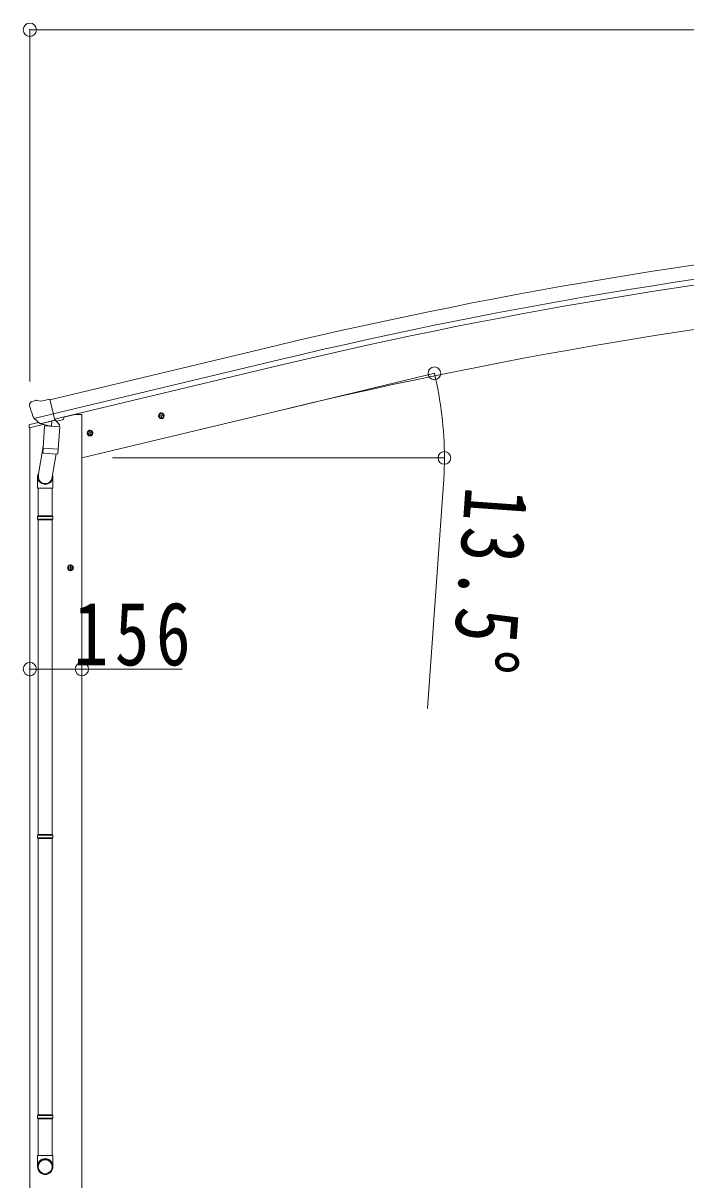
# Model space of a CAD drawing. Units: millimetres at full size, sheet at 1:40; details may follow other scales. Extents: x -11181 to 11305, y -7804 to 7716.
# Drawn here: x -8568 to -6582, y -4494 to -1025 of the extents above; entities that cross this region are included whole.
import ezdxf

# ---------------------------------------------------------------- set-up
doc = ezdxf.new("R2010")
doc.units = ezdxf.units.MM
doc.header["$LTSCALE"] = 40
doc.header["$PDMODE"] = 32
doc.header["$PDSIZE"] = 40
for name, color, linetype, lineweight in [('0-1_本体', 4, 'Continuous', 9), ('0-2_部品', 7, 'Continuous', 9), ('0-A_寸法', 6, 'Continuous', 9)]:
    doc.layers.add(name, color=color, linetype=linetype, lineweight=lineweight)
doc.styles.add('ＭＳ ゴシック', font='')
doc.styles.get('ＭＳ ゴシック').set_extended_font_data('MS Gothic')

msp = doc.modelspace()

# ---------------------------------------------------------------- linework, layer by layer
at = {"layer": '0-1_本体'}
for p, q in [((-8487.44, -2154.54), (-7811.75, -1992.58)), ((-8477.36, -2196.51), (-7801.69, -2034.56)), ((-8473.43, -2212.88), (-7797.77, -2050.93)), ((-8391.96, -2328.76), (-7781.15, -2182.12)), ((-8391.62, -2198.76), (-8391.62, -5078.76)), ((-8547.62, -2237.73), (-8547.62, -5078.76))]:
    msp.add_line(p, q, dxfattribs=at)
msp.add_lwpolyline([(-8391.62, -2198.76), (-8411.62, -2198.76), (-8445.47, -2206.89)], dxfattribs=at)
for centre, radius, start, end in [((-4439, -16063.84), 14469.82, 94.97901, 103.47901), ((-4439, -16063.84), 14426.65, 94.97901, 103.47901), ((-4439, -16063.84), 14409.82, 94.97901, 103.47901), ((-4421.58, -16176.94), 14392.42, 95.00113, 103.49889)]:
    msp.add_arc(centre, radius, start, end, dxfattribs=at)
at = {"layer": '0-2_部品'}
for p, q in [((-8548.89, -2170.13), (-8548.62, -2171.28)), ((-8548.89, -2170.13), (-8548.62, -2171.28)), ((-8544.68, -2161.56), (-8548.53, -2167.85)), ((-8544.68, -2161.56), (-8548.53, -2167.85)), ((-8541.58, -2159.31), (-8528.4, -2156.14)), ((-8541.58, -2159.31), (-8528.4, -2156.14)), ((-8513.84, -2158.82), (-8527.1, -2156.12)), ((-8513.84, -2158.82), (-8527.1, -2156.12)), ((-8513.84, -2158.82), (-8487.91, -2152.59)), ((-8513.84, -2158.82), (-8487.91, -2152.59)), ((-8534.84, -2210.44), (-8477.33, -2196.63)), ((-8534.84, -2210.44), (-8477.33, -2196.63)), ((-8517.99, -2225.35), (-8534.37, -2210.86)), ((-8517.99, -2225.35), (-8534.37, -2210.86)), ((-8512.91, -2225.44), (-8476.21, -2216.63)), ((-8512.91, -2225.44), (-8476.21, -2216.63)), ((-8482.16, -2218.46), (-8483.18, -2233.06)), ((-8482.16, -2218.46), (-8483.18, -2233.06)), ((-8476.21, -2216.63), (-8474.68, -2216.27)), ((-8476.21, -2216.63), (-8474.68, -2216.27)), ((-8473.13, -2214.16), (-8472.18, -2214.23)), ((-8473.13, -2214.16), (-8472.18, -2214.23)), ((-8472.18, -2214.23), (-8458.87, -2229.54)), ((-8472.18, -2214.23), (-8458.87, -2229.54)), ((-8468.19, -2218.82), (-8449.3, -2214.29)), ((-8468.19, -2218.82), (-8449.3, -2214.29)), ((-8445.47, -2206.11), (-8445.47, -2209.42)), ((-8445.47, -2206.11), (-8445.47, -2209.42)), ((-8163.16, -2204.83), (-8143.71, -2200.16)), ((-8163.16, -2204.83), (-8143.71, -2200.16)), ((-8158.6, -2197.05), (-8160.73, -2204.24)), ((-8158.6, -2197.05), (-8160.73, -2204.24)), ((-8151.3, -2195.29), (-8158.6, -2197.05)), ((-8151.3, -2195.29), (-8158.6, -2197.05)), ((-8151.1, -2212.21), (-8155.77, -2192.77)), ((-8151.1, -2212.21), (-8155.77, -2192.77)), ((-8146.13, -2200.74), (-8151.3, -2195.29)), ((-8146.13, -2200.74), (-8151.3, -2195.29)), ((-8148.27, -2207.94), (-8146.13, -2200.74)), ((-8148.27, -2207.94), (-8146.13, -2200.74)), ((-8550.02, -2238.47), (-8507.32, -2228.21)), ((-8550.02, -2238.47), (-8507.32, -2228.21)), ((-8550.02, -2231.58), (-8550.02, -2238.47)), ((-8550.02, -2231.58), (-8550.02, -2238.47)), ((-8521.52, -2222.37), (-8547.72, -2228.66)), ((-8521.52, -2222.37), (-8547.72, -2228.66)), ((-8515.28, -2225.92), (-8507.76, -2224.11)), ((-8515.28, -2225.92), (-8507.76, -2224.11)), ((-8514.44, -2225.81), (-8512.91, -2225.44)), ((-8514.44, -2225.81), (-8512.91, -2225.44)), ((-8511.07, -2225.67), (-8511.13, -2226.41)), ((-8511.07, -2225.67), (-8511.13, -2226.41)), ((-8510.37, -2227.45), (-8484.56, -2233.89)), ((-8510.37, -2227.45), (-8484.56, -2233.89)), ((-8503.45, -2232.8), (-8508.13, -2299.64)), ((-8503.45, -2232.8), (-8508.13, -2299.64)), ((-8457.77, -2236), (-8503.45, -2232.8)), ((-8457.77, -2236), (-8503.45, -2232.8)), ((-8501.68, -2229.62), (-8501.91, -2232.91)), ((-8501.68, -2229.62), (-8501.91, -2232.91)), ((-8462.44, -2302.83), (-8457.77, -2236)), ((-8462.44, -2302.83), (-8457.77, -2236)), ((-8458.87, -2229.54), (-8459.31, -2235.89)), ((-8458.87, -2229.54), (-8459.31, -2235.89)), ((-8376.98, -2256.57), (-8357.54, -2251.91)), ((-8376.98, -2256.57), (-8357.54, -2251.91)), ((-8372.43, -2248.8), (-8374.56, -2255.99)), ((-8372.43, -2248.8), (-8374.56, -2255.99)), ((-8365.13, -2247.04), (-8372.43, -2248.8)), ((-8365.13, -2247.04), (-8372.43, -2248.8)), ((-8364.93, -2263.96), (-8369.59, -2244.52)), ((-8364.93, -2263.96), (-8369.59, -2244.52)), ((-8359.96, -2252.49), (-8365.13, -2247.04)), ((-8359.96, -2252.49), (-8365.13, -2247.04)), ((-8362.09, -2259.68), (-8359.96, -2252.49)), ((-8362.09, -2259.68), (-8359.96, -2252.49)), ((-8507.79, -2294.75), (-8522.31, -2382.52)), ((-8507.79, -2294.75), (-8522.31, -2382.52)), ((-8508.99, -2312.1), (-8508.11, -2299.64)), ((-8508.99, -2312.1), (-8508.11, -2299.64)), ((-8508.59, -2313.46), (-8508.59, -2313.46)), ((-8508.59, -2313.46), (-8508.59, -2313.46)), ((-8462.44, -2302.83), (-8508.13, -2299.64)), ((-8462.44, -2302.83), (-8508.13, -2299.64)), ((-8507.14, -2314.24), (-8465.45, -2317.16)), ((-8507.14, -2314.24), (-8465.45, -2317.16)), ((-8468.96, -2316.91), (-8481.61, -2391.84)), ((-8468.96, -2316.91), (-8481.61, -2391.84)), ((-8462.45, -2302.83), (-8463.34, -2315.53)), ((-8462.45, -2302.83), (-8463.34, -2315.53)), ((-8524.46, -2419.68), (-8524.46, -2385.33)), ((-8524.46, -2419.68), (-8524.46, -2385.33)), ((-8478.46, -2385.03), (-8478.46, -2419.68)), ((-8478.46, -2385.03), (-8478.46, -2419.68)), ((-8478.46, -2419.68), (-8524.46, -2419.68)), ((-8478.46, -2419.68), (-8524.46, -2419.68)), ((-8522.46, -2419.68), (-8522.46, -2502.2)), ((-8522.46, -2419.68), (-8522.46, -2502.2)), ((-8480.46, -2419.68), (-8480.46, -2502.2)), ((-8480.46, -2419.68), (-8480.46, -2502.2)), ((-8524.46, -2504.2), (-8523.46, -2502.2)), ((-8524.46, -2504.2), (-8523.46, -2502.2)), ((-8478.46, -2504.2), (-8524.46, -2504.2)), ((-8478.46, -2504.2), (-8524.46, -2504.2)), ((-8478.46, -2512.2), (-8524.46, -2512.2)), ((-8478.46, -2512.2), (-8524.46, -2512.2)), ((-8479.46, -2502.2), (-8523.46, -2502.2)), ((-8479.46, -2502.2), (-8523.46, -2502.2)), ((-8479.46, -2514.2), (-8523.46, -2514.2)), ((-8479.46, -2514.2), (-8523.46, -2514.2)), ((-8522.46, -2514.2), (-8522.46, -3458.39)), ((-8522.46, -2514.2), (-8522.46, -3458.39)), ((-8480.46, -2514.2), (-8480.46, -3458.39)), ((-8480.46, -2514.2), (-8480.46, -3458.39)), ((-8478.46, -2504.2), (-8479.46, -2502.2)), ((-8478.46, -2504.2), (-8479.46, -2502.2)), ((-8478.46, -2512.2), (-8479.46, -2514.2)), ((-8478.46, -2512.2), (-8479.46, -2514.2)), ((-8478.46, -2504.2), (-8478.46, -2512.2)), ((-8478.46, -2504.2), (-8478.46, -2512.2)), ((-8415.96, -2658.26), (-8435.96, -2658.26)), ((-8415.96, -2658.26), (-8435.96, -2658.26)), ((-8425.96, -2650.76), (-8432.46, -2654.51)), ((-8425.96, -2650.76), (-8432.46, -2654.51)), ((-8432.46, -2654.51), (-8432.46, -2662.02)), ((-8432.46, -2654.51), (-8432.46, -2662.02)), ((-8432.46, -2662.02), (-8425.96, -2665.77)), ((-8432.46, -2662.02), (-8425.96, -2665.77)), ((-8425.96, -2668.26), (-8425.96, -2648.26)), ((-8425.96, -2668.26), (-8425.96, -2648.26)), ((-8419.46, -2654.51), (-8425.96, -2650.76)), ((-8419.46, -2654.51), (-8425.96, -2650.76)), ((-8524.46, -3460.39), (-8523.46, -3458.39)), ((-8524.46, -3460.39), (-8523.46, -3458.39)), ((-8478.46, -3460.39), (-8524.46, -3460.39)), ((-8478.46, -3460.39), (-8524.46, -3460.39)), ((-8478.46, -3468.39), (-8524.46, -3468.39)), ((-8478.46, -3468.39), (-8524.46, -3468.39)), ((-8479.46, -3458.39), (-8523.46, -3458.39)), ((-8479.46, -3458.39), (-8523.46, -3458.39)), ((-8478.46, -3460.39), (-8479.46, -3458.39)), ((-8478.46, -3460.39), (-8479.46, -3458.39)), ((-8478.46, -3468.39), (-8479.46, -3470.39)), ((-8478.46, -3468.39), (-8479.46, -3470.39)), ((-8478.46, -3460.39), (-8478.46, -3468.39)), ((-8478.46, -3460.39), (-8478.46, -3468.39)), ((-8479.46, -3470.39), (-8523.46, -3470.39)), ((-8479.46, -3470.39), (-8523.46, -3470.39)), ((-8522.46, -3470.39), (-8522.46, -4298.32)), ((-8522.46, -3470.39), (-8522.46, -4298.32)), ((-8480.46, -3470.39), (-8480.46, -4298.32)), ((-8480.46, -3470.39), (-8480.46, -4298.32)), ((-8524.46, -4300.32), (-8523.46, -4298.32)), ((-8524.46, -4300.32), (-8523.46, -4298.32)), ((-8478.46, -4300.32), (-8524.46, -4300.32)), ((-8478.46, -4300.32), (-8524.46, -4300.32)), ((-8479.46, -4298.32), (-8523.46, -4298.32)), ((-8479.46, -4298.32), (-8523.46, -4298.32)), ((-8478.46, -4300.32), (-8479.46, -4298.32)), ((-8478.46, -4300.32), (-8479.46, -4298.32)), ((-8478.46, -4300.32), (-8478.46, -4308.32)), ((-8478.46, -4300.32), (-8478.46, -4308.32)), ((-8478.46, -4308.32), (-8524.46, -4308.32)), ((-8478.46, -4308.32), (-8524.46, -4308.32)), ((-8479.46, -4310.32), (-8523.46, -4310.32)), ((-8479.46, -4310.32), (-8523.46, -4310.32)), ((-8522.46, -4310.32), (-8522.46, -4420.32)), ((-8522.46, -4310.32), (-8522.46, -4420.32)), ((-8480.46, -4310.32), (-8480.46, -4420.32)), ((-8480.46, -4310.32), (-8480.46, -4420.32)), ((-8478.46, -4308.32), (-8479.46, -4310.32)), ((-8478.46, -4308.32), (-8479.46, -4310.32)), ((-8524.46, -4454.46), (-8524.46, -4420.32)), ((-8478.46, -4420.32), (-8524.46, -4420.32)), ((-8524.46, -4454.46), (-8524.46, -4420.32)), ((-8478.46, -4420.32), (-8524.46, -4420.32)), ((-8478.46, -4454.46), (-8478.46, -4420.32)), ((-8478.46, -4454.46), (-8478.46, -4420.32))]:
    msp.add_line(p, q, dxfattribs=at)
for points in [[(-8482.48, -2218.04), (-8472.75, -2215.71), (-8487.91, -2152.59)], [(-8482.48, -2218.04), (-8472.75, -2215.71), (-8487.91, -2152.59)], [(-8535.11, -2209.86), (-8534.53, -2210.71), (-8534.37, -2210.86)], [(-8535.11, -2209.86), (-8534.53, -2210.71), (-8534.37, -2210.86)], [(-8482.48, -2218.04), (-8482.71, -2218.19), (-8507.48, -2224.14), (-8507.76, -2224.11)], [(-8482.48, -2218.04), (-8482.71, -2218.19), (-8507.48, -2224.14), (-8507.76, -2224.11)], [(-8160.73, -2204.24), (-8155.56, -2209.69), (-8148.27, -2207.94)], [(-8160.73, -2204.24), (-8155.56, -2209.69), (-8148.27, -2207.94)], [(-8374.56, -2255.99), (-8369.39, -2261.44), (-8362.09, -2259.68)], [(-8374.56, -2255.99), (-8369.39, -2261.44), (-8362.09, -2259.68)], [(-8524.46, -2504.2), (-8524.46, -2512.2), (-8523.46, -2514.2)], [(-8524.46, -2504.2), (-8524.46, -2512.2), (-8523.46, -2514.2)], [(-8425.96, -2665.77), (-8419.46, -2662.02), (-8419.46, -2654.51)], [(-8425.96, -2665.77), (-8419.46, -2662.02), (-8419.46, -2654.51)], [(-8524.46, -3460.39), (-8524.46, -3468.39), (-8523.46, -3470.39)], [(-8524.46, -3460.39), (-8524.46, -3468.39), (-8523.46, -3470.39)], [(-8524.46, -4300.32), (-8524.46, -4308.32), (-8523.46, -4310.32)], [(-8524.46, -4300.32), (-8524.46, -4308.32), (-8523.46, -4310.32)]]:
    msp.add_lwpolyline(points, dxfattribs=at)
for centre, radius in [((-8153.43, -2202.49), 8.5), ((-8153.43, -2202.49), 8.5), ((-8153.43, -2202.49), 7.7), ((-8153.43, -2202.49), 7.7), ((-8153.43, -2202.49), 6.5), ((-8153.43, -2202.49), 6.5), ((-8367.26, -2254.24), 8.5), ((-8367.26, -2254.24), 8.5), ((-8367.26, -2254.24), 7.7), ((-8367.26, -2254.24), 7.7), ((-8367.26, -2254.24), 6.5), ((-8367.26, -2254.24), 6.5), ((-8425.96, -2658.26), 8.5), ((-8425.96, -2658.26), 8.5), ((-8425.96, -2658.26), 7.7), ((-8425.96, -2658.26), 7.7), ((-8425.96, -2658.26), 6.5), ((-8425.96, -2658.26), 6.5)]:
    msp.add_circle(centre, radius, dxfattribs=at)
for centre, radius, start, end in [((-8351.81, -2124.03), 202.4, 193.5, 205.09125), ((-8351.81, -2124.03), 202.4, 193.5, 205.09125), ((-8540.41, -2164.17), 5, 103.5, 148.5), ((-8540.41, -2164.17), 5, 103.5, 148.5), ((-8527.7, -2159.06), 3, 78.5, 103.5), ((-8527.7, -2159.06), 3, 78.5, 103.5), ((-8481.56, -2218.54), 0.604, 100.59842, 172.20595), ((-8481.56, -2218.54), 0.604, 100.59842, 172.20595), ((-8474.8, -2215.78), 0.5, 283.5, 318.76246), ((-8474.8, -2215.78), 0.5, 283.5, 318.76246), ((-8450.47, -2209.42), 5, 283.5, 0), ((-8450.47, -2209.42), 5, 283.5, 0), ((-8547.02, -2231.58), 3, 103.5, 180), ((-8547.02, -2231.58), 3, 103.5, 180), ((-8514.56, -2225.33), 0.5, 248.23754, 283.5), ((-8514.56, -2225.33), 0.5, 248.23754, 283.5), ((-8511.57, -2225.64), 0.5, 356, 103.5), ((-8511.57, -2225.64), 0.5, 356, 103.5), ((-8510.13, -2226.48), 1, 176, 256), ((-8510.13, -2226.48), 1, 176, 256), ((-8484.2, -2232.92), 1.03, 250.03897, 351.96569), ((-8484.2, -2232.92), 1.03, 250.03897, 351.96569), ((-8507.05, -2312.28), 1.95, 175.04017, 217.47766), ((-8507.05, -2312.28), 1.95, 175.04017, 217.47766), ((-8507, -2312.25), 2, 217.40962, 266), ((-8507, -2312.25), 2, 217.40962, 266), ((-8465.31, -2315.16), 2, 266, 349.46843), ((-8465.31, -2315.16), 2, 266, 349.46843)]:
    msp.add_arc(centre, radius, start, end, dxfattribs=at)
for centre, major_axis, ratio, start_param, end_param in [((-8545.97, -2169.42), (-1.57, -2.57), 0.99628, 4.712389, 5.4996506), ((-8545.97, -2169.42), (-1.57, -2.57), 0.99628, 4.712389, 5.4996506), ((-8516, -2223.09), (-0.73, -2.92), 0.997631, 5.8041905, 6.6006116), ((-8516, -2223.09), (-0.73, -2.92), 0.997631, 5.8041905, 6.6006116), ((-8515.94, -2222.87), (2.63, 3.16), 0.650902, 4.0958226, 4.1686332), ((-8515.94, -2222.87), (2.63, 3.16), 0.650902, 4.0958226, 4.1686332), ((-8515.98, -2222.99), (-0.73, -2.92), 0.997631, 0.3902369, 0.4789948), ((-8515.98, -2222.99), (-0.73, -2.92), 0.997631, 0.3902369, 0.4789948), ((-8501.46, -2385.03), (23, 0), 0.996195, 2.5560258, 6.5663028), ((-8501.46, -2385.03), (23, 0), 0.996195, 2.5560258, 6.5663028), ((-8501.46, -2385.03), (21, 0), 0.996195, 2.9349147, 5.9512394), ((-8501.46, -2385.03), (21, 0), 0.996195, 2.9349147, 5.9512394), ((-8501.46, -4452.72), (-23, 0), 0.996195, 3.1415927, 6.2831853), ((-8501.46, -4452.72), (-23, 0), 0.996195, 3.1415927, 6.2831853), ((-8501.46, -4454.46), (-23, 0), 0.996195, 3.1415927, 6.2831853), ((-8501.46, -4454.46), (-23, 0), 0.996195, 3.1415927, 6.2831853), ((-8501.46, -4454.46), (0, -23.43), 0.981806, 4.712389, 7.8539816), ((-8501.46, -4454.46), (0, -23.43), 0.981806, 4.712389, 7.8539816)]:
    msp.add_ellipse(centre, major_axis=major_axis, ratio=ratio, start_param=start_param, end_param=end_param, dxfattribs=at)
msp.add_ellipse((-8501.46, -4454.46), major_axis=(21, 0), ratio=0.996195, dxfattribs=at)
msp.add_ellipse((-8501.46, -4454.46), major_axis=(21, 0), ratio=0.996195, dxfattribs=at)
at = {"layer": '0-A_寸法'}
for p, q in [((-8547.62, -1044.87), (-8547.62, -2099.69)), ((-1365.62, -1044.87), (-8547.62, -1044.87)), ((-7780.98, -2182.08), (-7334.45, -2074.88)), ((-8299.43, -2328.76), (-7304.4, -2328.76)), ((-7308.1, -2405.22), (-7355.74, -3080.74)), ((-8547.62, -2961.99), (-8391.62, -2961.99)), ((-8391.62, -2961.99), (-8091.62, -2961.99))]:
    msp.add_line(p, q, dxfattribs=at)
for centre in [(-7335.42, -2075.11), (-7305.4, -2328.76)]:
    msp.add_circle(centre, 19.12, dxfattribs=at)
for start, end in [(0, 13.5), (355.9652, 0)]:
    msp.add_arc((-8391.96, -2328.76), 1086.56, start, end, dxfattribs=at)
for p in [(-8547.62, -1044.87), (-8547.62, -2961.99), (-8391.62, -2961.99)]:
    msp.add_point(p, dxfattribs=at)

# ---------------------------------------------------------------- texts
at = {"layer": '0-A_寸法', "color": 7, "insert": (-7245.01, -2411.81), "char_height": 190.6, "attachment_point": 7, "rotation": 265.965, "style": 'ＭＳ ゴシック'}
msp.add_mtext('\\T1.16;\\W0.8;13.5°', dxfattribs=at)
at = {"layer": '0-A_寸法', "color": 7, "insert": (-8416.62, -2953.99), "char_height": 190.6, "attachment_point": 7, "style": 'ＭＳ ゴシック'}
msp.add_mtext('\\T1.19;\\W0.8;156', dxfattribs=at)

doc.saveas('drawing.dxf')
